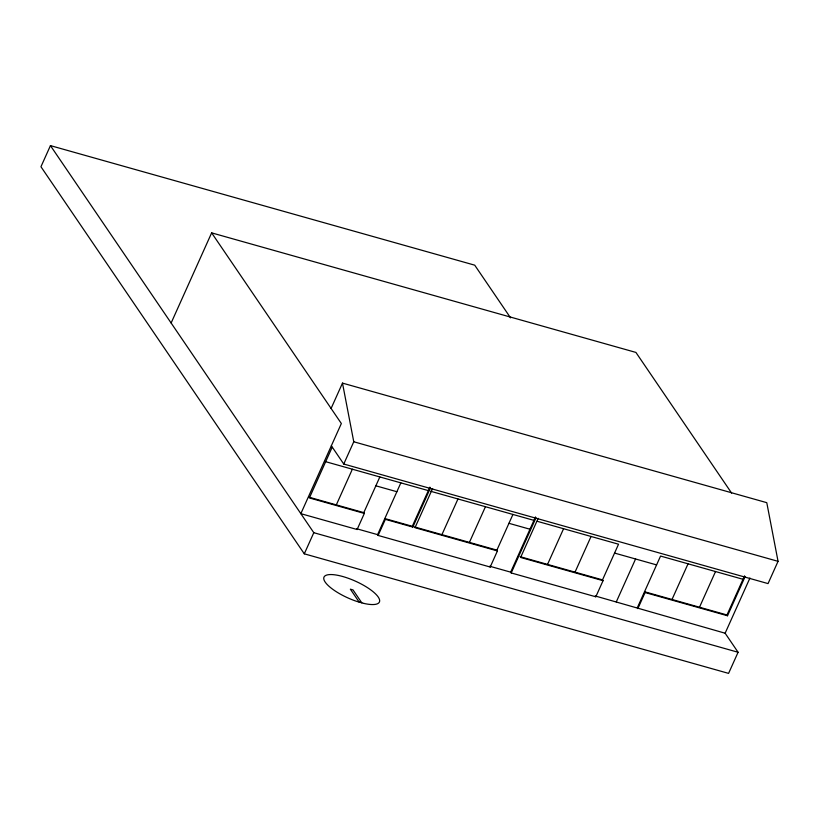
<?xml version="1.0" encoding="UTF-8"?>
<svg xmlns="http://www.w3.org/2000/svg" width="819" height="819" viewBox="0 0 819 819"><rect width="100%" height="100%" fill="white"/><g stroke="black" fill="none" stroke-linecap="round" stroke-linejoin="round"><path stroke-width="1.23" d="M510.565 317.854L474.723 265.172L50.44 145.618L40.95 166.738L304.299 553.828L728.582 673.382L738.083 652.262L725.132 633.22L595.27 595.986L595.812 596.785L603.04 580.681L602.508 579.893L520.065 556.664M171.13 323.003L211.64 232.862L635.923 352.426L731.633 493.11M331.101 408.456L342.485 383.108L766.779 502.671L778.05 561.332L768.048 583.599L343.755 464.035L331.347 445.792M332.135 447.307L309.387 497.932L364.342 513.421L357.115 529.514L300.839 513.667L341.349 423.525L211.64 232.862M343.755 464.035L353.767 441.769L342.485 383.108M304.299 553.828L313.8 532.698L50.44 145.618M336.322 504.883L352.365 469.205M364.342 513.421L363.8 512.633L379.842 476.945M414.455 526.904L496.898 550.133L497.43 550.931L490.202 567.024L378.122 535.442L377.59 534.643L400.849 482.872M378.122 535.442L385.36 519.348L384.817 518.55L412.295 526.3L412.837 527.088L430.415 487.97M412.295 526.3L429.883 487.162M432.575 488.574L414.998 527.692L497.43 550.931M441.932 534.643L457.975 498.966M469.41 542.393L485.452 506.705M496.898 550.133L512.929 514.455M595.812 596.785L511.21 572.942L510.677 572.153L535.493 516.922M511.21 572.942L536.035 517.731M538.185 518.335L520.608 557.452L603.04 580.681M547.542 564.404L563.574 528.726M575.02 572.153L591.062 536.465M602.508 579.893L618.54 544.215L537.295 521.314M616.287 601.914L635.575 558.988M637.295 607.831L660.564 556.06L743.007 579.289M637.837 608.63L645.075 592.526L644.533 591.738L726.975 614.967L727.518 615.765L745.095 576.637M672.01 599.477L688.052 563.8M699.498 607.227L715.53 571.539M726.975 614.967L744.563 575.839M725.132 633.22L749.948 578.009M353.767 441.769L778.05 561.332M324.877 461.466L428.337 490.612M430.487 491.226L533.947 520.372M375.86 485.8L396.877 491.728M508.947 523.31L529.965 529.228M614.557 553.071L656.592 564.905M308.845 497.143L363.8 512.633M385.36 519.348L412.837 527.088M645.075 592.526L727.518 615.765M377.59 534.643L356.572 528.726L357.115 529.514M510.677 572.153L489.66 566.226L490.202 567.024M313.8 532.698L738.083 652.262M361.844 602.897L353.02 589.926L350.368 589.178L359.193 602.149M363.933 603.429L357.012 601.484A30.375 9.183 24.2 0 1 324.58 576.259A30.375 9.183 24.2 0 1 369.308 588.861A30.375 9.183 24.2 0 1 363.933 603.429"/></g></svg>
